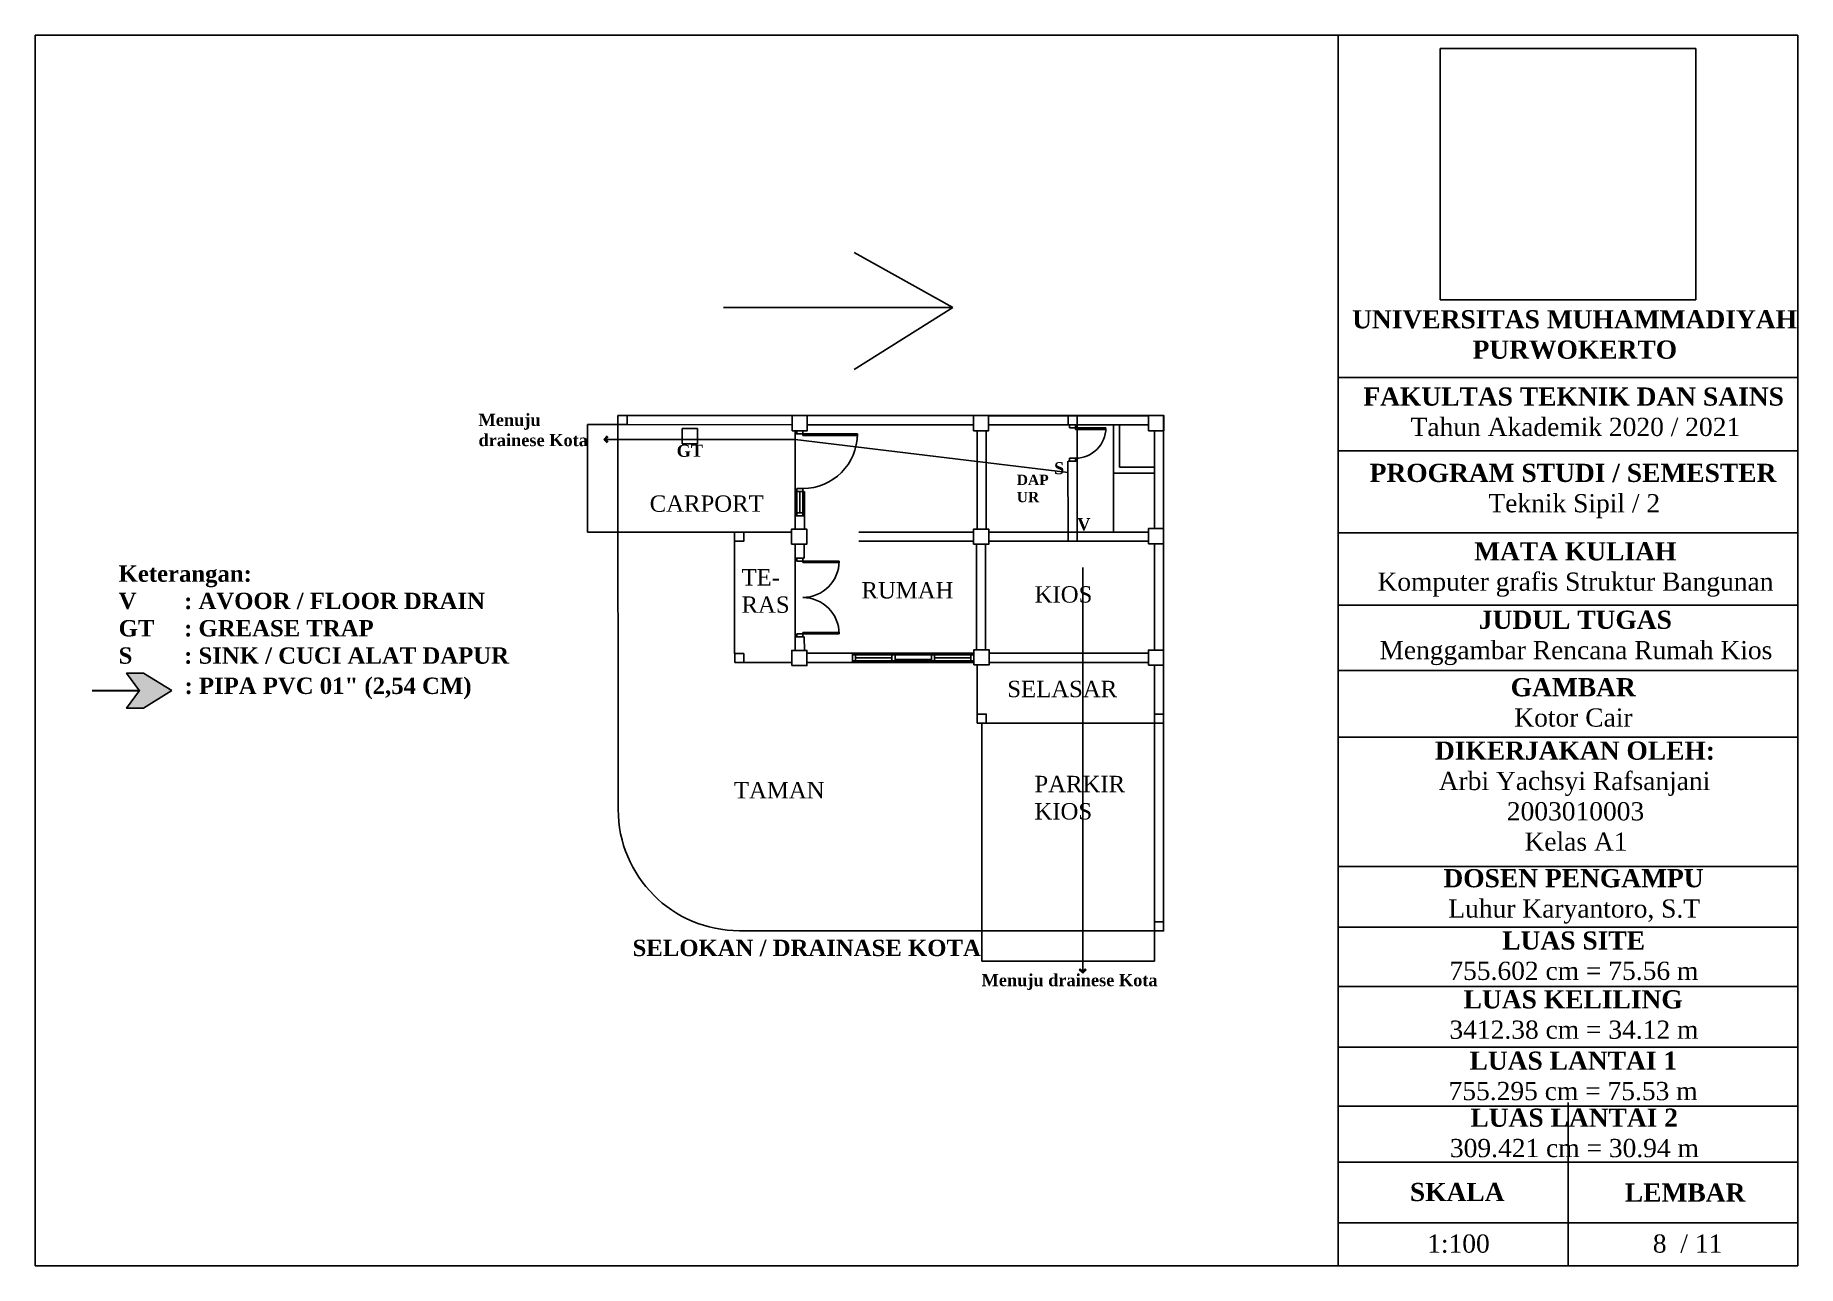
# Paper-space layout 'KOTOR CAIR' of a CAD drawing. Header units: millimetres. Extents: x 3 to 294, y 4 to 207.
# The model-space entities are those that its viewports show. They can reach past a viewport. Long polylines and large blocks are cut down to what shows.
import ezdxf

# ---------------------------------------------------------------- set-up
doc = ezdxf.new("R2010")
doc.units = ezdxf.units.MM
doc.linetypes.add('ACAD_ISO03W100', pattern=[30, 12, -18])
for name, color, linetype in [('air kotor cair', 66, 'Continuous'), ('cetak', 250, 'Continuous'), ('kolom', 6, 'Continuous'), ('kusen lantai 1', 231, 'Continuous'), ('mata angin', 170, 'Continuous'), ('site', 60, 'Continuous'), ('text denah lantai 1', 24, 'Continuous')]:
    doc.layers.add(name, color=color, linetype=linetype)
doc.layers.get('0').off()
doc.styles.get("Standard").update_dxf_attribs({"font": 'arial.ttf'})
picture_1 = doc.add_image_def('image1.jpg', size_in_pixel=(571, 560))

# ---------------------------------------------------------------- blocks, each defined once
blk = doc.blocks.new('p90')
at = {"layer": 'kusen lantai 1'}
for p, q in [((2647.3, 1311.4), (2647.3, 1401.4)), ((2649.8, 1311.4), (2649.8, 1401.4)), ((2642.3, 1313.9), (2642.3, 1298.9)), ((2647.3, 1311.4), (2649.8, 1311.4)), ((2742.3, 1313.9), (2742.3, 1298.9))]:
    blk.add_line(p, q, dxfattribs=at)
for points in [[(2642.3, 1301.4), (2647.3, 1301.4), (2647.3, 1311.4), (2642.3, 1311.4)], [(2737.3, 1301.4), (2742.3, 1301.4), (2742.3, 1311.4), (2737.3, 1311.4)]]:
    blk.add_lwpolyline(points, close=True, dxfattribs=at)
blk.add_arc((2647.3, 1311.4), 90, 0, 90, dxfattribs=at)
blk = doc.blocks.new('j360')
at = {"layer": 'kusen lantai 1'}
for p, q in [((2800.7, 1404.6), (2800.7, 1389.6)), ((2805.7, 1397.1), (2865.7, 1397.1)), ((2935.7, 1397.1), (2995.7, 1397.1)), ((3000.7, 1404.6), (3000.7, 1389.6)), ((2874.4, 1394.6), (2870.7, 1394.6)), ((2874.4, 1394.6), (2930.7, 1394.6)), ((2876.7, 1393.4), (2924.7, 1393.4))]:
    blk.add_line(p, q, dxfattribs=at)
for points in [[(2800.7, 1392.1), (2805.7, 1392.1), (2805.7, 1402.1), (2800.7, 1402.1)], [(2805.7, 1392.1), (2865.7, 1392.1), (2865.7, 1402.1), (2805.7, 1402.1)], [(2865.7, 1392.1), (2870.7, 1392.1), (2870.7, 1402.1), (2865.7, 1402.1)], [(2870.7, 1392.1), (2930.7, 1392.1), (2930.7, 1402.1), (2870.7, 1402.1)], [(2930.7, 1392.1), (2935.7, 1392.1), (2935.7, 1402.1), (2930.7, 1402.1)], [(2935.7, 1392.1), (2995.7, 1392.1), (2995.7, 1402.1), (2935.7, 1402.1)], [(2995.7, 1392.1), (3000.7, 1392.1), (3000.7, 1402.1), (2995.7, 1402.1)], [(2870.7, 1392.1), (2876.7, 1392.1), (2876.7, 1394.6), (2870.7, 1394.6)], [(2924.7, 1392.1), (2930.7, 1392.1), (2930.7, 1394.6), (2924.7, 1394.6)]]:
    blk.add_lwpolyline(points, close=True, dxfattribs=at)
blk = doc.blocks.new('p290')
for centre, start, end in [((2503.2, 1311.4), 0, 90), ((2623.2, 1311.4), 90, 180)]:
    blk.add_arc(centre, 60, start, end)
at = {"layer": 'kusen lantai 1'}
for p, q in [((2503.2, 1311.4), (2503.2, 1371.4)), ((2505.7, 1311.4), (2505.7, 1371.4)), ((2620.7, 1311.4), (2620.7, 1371.4)), ((2623.2, 1311.4), (2623.2, 1371.4)), ((2498.2, 1313.9), (2498.2, 1298.9)), ((2503.2, 1311.4), (2505.7, 1311.4)), ((2620.7, 1311.4), (2623.2, 1311.4)), ((2628.2, 1313.9), (2628.2, 1298.9))]:
    blk.add_line(p, q, dxfattribs=at)
for points in [[(2498.2, 1301.4), (2503.2, 1301.4), (2503.2, 1311.4), (2498.2, 1311.4)], [(2623.2, 1301.4), (2628.2, 1301.4), (2628.2, 1311.4), (2623.2, 1311.4)]]:
    blk.add_lwpolyline(points, close=True, dxfattribs=at)
blk = doc.blocks.new('jb1')
at = {"layer": 'kusen lantai 1'}
for p, q in [((1275, 1064.9), (1315, 1064.9)), ((1275, 1054.9), (1275, 1064.9)), ((1280, 1059.9), (1275, 1059.9)), ((1315, 1054.9), (1275, 1054.9)), ((1280, 1059.9), (1310, 1059.9)), ((1310, 1059.9), (1310, 1064.9)), ((1310, 1059.9), (1310, 1054.9)), ((1315, 1067.4), (1315, 1052.4)), ((1315, 1064.9), (1315, 1054.9))]:
    blk.add_line(p, q, dxfattribs=at)
blk = doc.blocks.new('jwc')
at = {"layer": 'kusen lantai 1'}
for p, q in [((1750.7, 1457.9), (1735.7, 1457.9)), ((1748.2, 1452.9), (1748.2, 1450.4)), ((1748.2, 1452.9), (1798.2, 1452.9)), ((1748.2, 1450.4), (1798.2, 1450.4)), ((1750.7, 1397.9), (1735.7, 1397.9))]:
    blk.add_line(p, q, dxfattribs=at)
for points in [[(1738.2, 1457.9), (1738.2, 1452.9), (1748.2, 1452.9), (1748.2, 1457.9)], [(1738.2, 1402.9), (1738.2, 1397.9), (1748.2, 1397.9), (1748.2, 1402.9)]]:
    blk.add_lwpolyline(points, close=True, dxfattribs=at)
blk.add_arc((1748.2, 1452.9), 50, 270, 0, dxfattribs=at)
blk = doc.blocks.new('am')
at = {"layer": 'mata angin'}
for p, q in [((-1033.1, 6364.1), (-870.5, 6273.4)), ((-1248.7, 6273.4), (-870.5, 6273.4)), ((-870.5, 6273.4), (-1033.1, 6171.5))]:
    blk.add_line(p, q, dxfattribs=at)
blk = doc.blocks.new('D')
at = {"layer": 'air kotor cair'}
h = blk.add_hatch(color=256, dxfattribs=at)
h.dxf.hatch_style = 1
h.paths.add_polyline_path([(5045.3, 10738.6), (5043.8, 10740), (5039.7, 10735.8), (5041.1, 10734.4)])
h.paths.add_polyline_path([(5039.7, 10735.8), (5038.3, 10734.4), (5039.7, 10732.9)])
h.paths.add_polyline_path([(5035.5, 10740), (5034.1, 10738.6), (5038.3, 10734.4), (5039.7, 10735.8)])
h.paths.add_polyline_path([(5041.1, 10734.4), (5039.7, 10735.8), (5039.7, 10732.9)])
for p, q in [((5039.7, 10733.1), (5034.1, 10738.8)), ((5041.1, 10734.5), (5035.5, 10740.2)), ((5038.3, 10734.5), (5043.8, 10740.2)), ((5039.7, 10733.1), (5045.3, 10738.8))]:
    blk.add_line(p, q, dxfattribs=at)

msp = doc.modelspace()

# ---------------------------------------------------------------- hatches: boundary and pattern name
at = {"layer": 'air kotor cair'}
h = msp.add_hatch(color=256, dxfattribs=at)
h.dxf.hatch_style = 1
h.paths.add_polyline_path([(-246.58, 3637.123), (-274.703, 3637.123), (-253.466, 3608.268), (-253.269, 3608.268), (-253.368, 3608.134), (-253.269, 3608), (-253.466, 3608), (-274.703, 3579.145), (-246.58, 3579.145), (-200.313, 3608.134)])

# ---------------------------------------------------------------- linework, layer by layer
at = {"layer": 'air kotor cair', "linetype": 'ACAD_ISO03W100'}
msp.add_line((1302.33, 3142.227), (1302.33, 3811.033), dxfattribs=at)
at = {"layer": 'air kotor cair'}
for p, q in [((1296.737, 3147.937), (1298.166, 3149.337)), ((1306.493, 3149.337), (1307.922, 3147.937))]:
    msp.add_line(p, q, dxfattribs=at)
at = {"layer": 'air kotor cair', "linetype": 'ACAD_ISO03W100'}
msp.add_lwpolyline([(1278.172, 3967.815), (828.296, 4022.297), (512.481, 4022.297)], dxfattribs=at)
at = {"layer": 'air kotor cair'}
msp.add_lwpolyline([(641.888, 4015.09), (666.888, 4015.09), (666.888, 4040.09), (641.888, 4040.09)], close=True, dxfattribs=at)
for points in [[(-331.452, 3608), (-253.269, 3608), (-274.703, 3637.123), (-246.58, 3637.123), (-200.313, 3608.134)], [(-331.452, 3608.268), (-253.269, 3608.268), (-274.703, 3579.145), (-246.58, 3579.145), (-200.313, 3608.134)]]:
    msp.add_lwpolyline(points, dxfattribs=at)
at = {"layer": 'kolom'}
for points in [[(535.833, 4046.554), (550.833, 4046.554), (550.833, 4061.554), (535.833, 4061.554)], [(823.167, 4036.411), (848.167, 4036.411), (848.167, 4061.411), (823.167, 4061.411)], [(1122.115, 4036.385), (1147.115, 4036.385), (1147.115, 4061.385), (1122.115, 4061.385)], [(1278.178, 4046.311), (1293.178, 4046.311), (1293.178, 4061.311), (1278.178, 4061.311)], [(1411.008, 4036.385), (1436.008, 4036.385), (1436.008, 4061.385), (1411.008, 4061.385)], [(728.301, 3854.347), (743.301, 3854.347), (743.301, 3869.347), (728.301, 3869.347)], [(822.304, 3849.424), (847.304, 3849.424), (847.304, 3874.424), (822.304, 3874.424)], [(1122.313, 3849.424), (1147.313, 3849.424), (1147.313, 3874.424), (1122.313, 3874.424)], [(1278.172, 3854.424), (1293.172, 3854.424), (1293.172, 3869.424), (1278.172, 3869.424)], [(1410.822, 3850.339), (1435.822, 3850.339), (1435.822, 3875.339), (1410.822, 3875.339)], [(728.327, 3654.287), (743.327, 3654.287), (743.327, 3669.287), (728.327, 3669.287)], [(822.355, 3649.393), (847.355, 3649.393), (847.355, 3674.393), (822.355, 3674.393)], [(1122.831, 3650.417), (1147.831, 3650.417), (1147.831, 3675.417), (1122.831, 3675.417)], [(1410.872, 3649.974), (1435.872, 3649.974), (1435.872, 3674.974), (1410.872, 3674.974)], [(1128.317, 3554.35), (1143.317, 3554.35), (1143.317, 3569.35), (1128.317, 3569.35)], [(1420.868, 3554.347), (1435.868, 3554.347), (1435.868, 3569.347), (1420.868, 3569.347)], [(1420.868, 3211.995), (1435.868, 3211.995), (1435.868, 3226.995), (1420.868, 3226.995)]]:
    msp.add_lwpolyline(points, close=True, dxfattribs=at)
at = {"layer": 'site'}
for p, q in [((536.179, 4046.554), (485.833, 4046.554)), ((550.825, 4046.548), (823.159, 4046.411)), ((550.833, 4061.548), (823.167, 4061.411)), ((848.167, 4061.385), (1122.115, 4061.385)), ((848.167, 4046.385), (1122.115, 4046.385)), ((1147.115, 4061.306), (1278.178, 4061.306)), ((1147.115, 4046.306), (1278.178, 4046.306)), ((1292.862, 4061.313), (1410.662, 4061.313)), ((1292.862, 4046.313), (1410.662, 4046.313)), ((1293.172, 3869.424), (1293.178, 4046.311)), ((1353.173, 3869.424), (1353.173, 4046.313)), ((1363.173, 3976.313), (1363.173, 4046.313)), ((828.296, 3874.424), (828.296, 4036.411)), ((1128.328, 3874.432), (1128.328, 4036.391)), ((1143.328, 3874.432), (1143.328, 4036.391)), ((1420.628, 4036.334), (1420.628, 3875.339)), ((1435.628, 4036.334), (1435.628, 3875.339)), ((1278.103, 3986.288), (1278.172, 3869.424)), ((1420.628, 3966.313), (1353.173, 3966.313)), ((1363.173, 3976.313), (1420.628, 3976.313)), ((843.296, 3874.424), (843.296, 3936.367)), ((490.886, 3869.335), (728.301, 3869.335)), ((743.301, 3869.347), (822.304, 3869.347)), ((933.172, 3869.424), (1122.313, 3869.424)), ((1147.313, 3869.424), (1410.822, 3869.424)), ((728.301, 3854.347), (728.301, 3669.287)), ((828.296, 3849.424), (828.296, 3674.393)), ((933.172, 3854.424), (1122.313, 3854.424)), ((1127.313, 3849.424), (1127.313, 3675.417)), ((1142.313, 3849.424), (1142.313, 3675.417)), ((1147.313, 3854.424), (1410.822, 3854.424)), ((1420.872, 3850.336), (1420.872, 3674.972)), ((1435.872, 3850.336), (1435.872, 3674.972)), ((843.197, 3696.644), (843.296, 3674.393)), ((847.359, 3669.625), (1122.822, 3669.625)), ((743.327, 3654.287), (822.355, 3654.287)), ((847.359, 3654.625), (1122.822, 3654.625)), ((1128.317, 3569.35), (1128.317, 3650.417)), ((1147.831, 3654.625), (1410.872, 3654.625)), ((1420.868, 3649.974), (1420.868, 3569.347)), ((1435.868, 3649.974), (1435.868, 3569.347)), ((1135.833, 3161.995), (1135.833, 3554.352)), ((1143.317, 3554.35), (1420.868, 3554.347)), ((1420.868, 3554.347), (1420.868, 3226.995)), ((1435.868, 3554.347), (1435.868, 3226.995)), ((1420.868, 3161.995), (1420.868, 3211.995))]:
    msp.add_line(p, q, dxfattribs=at)
at = {"layer": 'site', "linetype": 'ACAD_ISO03W100'}
for p, q in [((485.833, 4046.554), (485.833, 3869.335)), ((490.886, 3869.335), (485.833, 3869.335)), ((843.197, 3826.644), (843.197, 3849.424)), ((1147.831, 3669.625), (1410.872, 3669.625)), ((1135.833, 3161.995), (1420.868, 3161.995))]:
    msp.add_line(p, q, dxfattribs=at)
at = {"layer": 'site'}
msp.add_lwpolyline([(535.833, 4061.554), (536.179, 3412.345, 0.41390113), (736.179, 3212.345), (1435.868, 3212.346), (1435.868, 4061.684)], format="xyb", close=True, dxfattribs=at)

# ---------------------------------------------------------------- block references
at = {"layer": 'air kotor cair', "rotation": 270}
msp.add_blockref('D', (-10220.592, 9061.981), dxfattribs=at)
at = {"layer": 'air kotor cair'}
msp.add_blockref('D', (-3737.355, -7590.846), dxfattribs=at)
at = {"layer": 'kusen lantai 1'}
for name, p in [('jwc', (-457.56, 2588.408)), ('j360', (-1877.875, 2264.941))]:
    msp.add_blockref(name, p, dxfattribs=at)
at = {"layer": 'kusen lantai 1', "rotation": 270}
for name, p in [('p90', (-470.746, 6678.655)), ('jb1', (-224.188, 5211.388)), ('p290', (-470.729, 6324.842))]:
    msp.add_blockref(name, p, dxfattribs=at)
at = {"layer": 'mata angin'}
msp.add_blockref('am', (1958.639, -2033.985), dxfattribs=at)

# ---------------------------------------------------------------- texts
at = {"layer": 'air kotor cair', "attachment_point": 1}
for s, width, heights, insert, char_height in [('{\\fTimes New Roman|b1|i0|c0|p18;Menuju \\Pdrainese Kota}', 363.09204, [96.277], (305.807, 4064.433), 20), ('{\\fTimes New Roman|b1|i0|c0|p18;GT}', 45.30729, [0], (632.592, 4013.542), 20), ('{\\fTimes New Roman|b1|i0|c0|p18;S}', 28.85091, [0], (1255.2, 3984.825), 20), ('{\\fTimes New Roman|b1|i0|c0|p18;Keterangan:\\PV^I: AVOOR / FLOOR DRAIN\\PGT^I: GREASE TRAP\\PS^I: SINK / CUCI ALAT DAPUR}', 1046.86594, [382.444], (-287.811, 3814.498), 27), ('{\\fTimes New Roman|b1|i0|c0|p18;: PIPA PVC 01" (2,54 CM)}', 689.20598, [0], (-179.112, 3629.614), 27), ('{\\fTimes New Roman|b1|i0|c0|p18;SELOKAN / DRAINASE KOTA}', 886.92999, [90.456], (559.906, 3197.531), 27), ('{\\fTimes New Roman|b1|i0|c0|p18;Menuju drainese Kota}', 298.36792, [37.432], (1135.549, 3140.93), 20)]:
    msp.add_mtext_dynamic_manual_height_columns(s, width=width, gutter_width=12.5, heights=heights, dxfattribs=dict(at, insert=insert, char_height=char_height))
at = {"layer": 'air kotor cair', "linetype": 'ACAD_ISO03W100', "insert": (1293.354, 3892.428), "char_height": 20, "attachment_point": 1}
msp.add_mtext_dynamic_manual_height_columns('{\\fTimes New Roman|b1|i0|c0|p18;V}', width=24.58487, gutter_width=12.5, heights=[0], dxfattribs=at)
at = {"layer": 'text denah lantai 1', "attachment_point": 1}
for s, width, insert, char_height in [('{\\fTimes New Roman|b1|i0|c0|p18;DAP\\PUR}', 55.33495, (1193.532, 3964.085), 17), ('{\\fTimes New Roman|b0|i0|c0|p18;CARPORT}', 214.39073, (588.164, 3929.919), 27), ('{\\fTimes New Roman|b0|i0|c0|p18;TE-\\PRAS}', 99.99541, (739.584, 3808.385), 27), ('{\\fTimes New Roman|b0|i0|c0|p18;RUMAH}', 195.58451, (937.42, 3787.025), 27), ('{\\fTimes New Roman|b0|i0|c0|p18;KIOS}', 195.58454, (1223.135, 3780.216), 27), ('{\\fTimes New Roman|b0|i0|c0|p18;SELASAR}', 195.58451, (1178, 3624.345), 27), ('{\\fTimes New Roman|b0|i0|c0|p18;PARKIR\\PKIOS}', 201.62938, (1222.759, 3467.681), 27), ('{\\fTimes New Roman|b0|i0|c0|p18;TAMAN}', 338.29249, (727.061, 3457.497), 27)]:
    msp.add_mtext_dynamic_manual_height_columns(s, width=width, gutter_width=12.5, heights=[0], dxfattribs=dict(at, insert=insert, char_height=char_height))

psp = doc.layouts.new('KOTOR CAIR')

# ---------------------------------------------------------------- linework, layer by layer
at = {"layer": 'cetak'}
for p, q in [((218.03, 150.31), (293.81, 150.31)), ((218.03, 138.24), (293.81, 138.24)), ((218.03, 124.7), (293.81, 124.7)), ((218.03, 112.8), (293.81, 112.8)), ((218.03, 101.99), (293.81, 101.99)), ((218.03, 91.05), (293.81, 91.05)), ((218.03, 69.71), (293.81, 69.71)), ((218.03, 59.72), (293.81, 59.72)), ((218.03, 49.95), (293.81, 49.95)), ((218.03, 39.94), (293.81, 39.94)), ((218.03, 30.21), (293.81, 30.21)), ((255.92, 30.8), (255.92, 3.9)), ((218.03, 20.96), (293.81, 20.96)), ((218.03, 10.96), (293.81, 10.96))]:
    psp.add_line(p, q, dxfattribs=at)
for points in [[(3.09, 206.72), (293.81, 206.72), (293.81, 3.9), (3.09, 3.9)], [(3.09, 206.72), (218.03, 206.72), (218.03, 3.9), (3.09, 3.9)]]:
    psp.add_lwpolyline(points, close=True, dxfattribs=at)

# ---------------------------------------------------------------- texts
at = {"layer": 'cetak', "char_height": 3, "attachment_point": 1}
for s, width, insert in [('{\\fTimes New Roman|b1|i0|c0|p18;\\W1.8324; \\W1;UNIVERSITAS MUHAMMADIYAH \\P\\W9.6857;  \\W1;PURWOKERTO}', 75.7768, (218.23, 161.41)), ('{\\fTimes New Roman|b1|i0|c0|p18;\\W3.6468; \\W1;FAKULTAS TEKNIK DAN SAINS\\fTimes New Roman|b0|i0|c0|p18;\\P\\W5.2608;  \\W1;Tahun Akademik 2020 / 2021}', 75.7768, (218.03, 148.67)), ('{\\fTimes New Roman|b1|i0|c0|p18;\\W4.557; \\W1;PROGRAM STUDI / SEMESTER\\P\\fTimes New Roman|b0|i0|c0|p18;\\W7.2855;   \\W1;Teknik Sipil / 2}', 75.7768, (218.03, 136.09)), ('{\\fTimes New Roman|b1|i0|c0|p18;\\W9.7463;  \\W1;MATA KULIAH\\P\\fTimes New Roman|b0|i0|c0|p18;\\W5.4269; \\W1;Komputer grafis Struktur Bangunan}', 75.7768, (218.34, 123.16)), ('{\\fTimes New Roman|b1|i0|c0|p18;\\W6.7277;   \\W1;JUDUL TUGAS\\P\\fTimes New Roman|b0|i0|c0|p18;\\W5.713; \\W1;Menggambar Rencana Rumah Kios}', 75.7768, (218.34, 111.88)), ('{\\fTimes New Roman|b1|i0|c0|p18;\\W8.364;   \\W1;GAMBAR\\P\\fTimes New Roman|b0|i0|c0|p18;\\W8.5414;   \\W1;Kotor Cair}', 75.7768, (218.03, 100.76)), ('{\\fTimes New Roman|b1|i0|c0|p18;\\W6.9723;  \\W1;DIKERJAKAN OLEH:\\P\\fTimes New Roman|b0|i0|c0|p18;\\W7.2525;  \\W1;Arbi Yachsyi Rafsanjani\\P\\W8.1407;   \\W1;2003010003\\P\\W8.9974;   \\W1;Kelas A1}', 75.7768, (218.16, 90.31)), ('{\\fTimes New Roman|b1|i0|c0|p18;\\W7.6276;  \\W1;DOSEN PENGAMPU\\P\\fTimes New Roman|b0|i0|c0|p18;\\W7.9869;  \\W1;Luhur Karyantoro, S.T}', 75.7768, (218.08, 69.28)), ('{\\fTimes New Roman|b1|i0|c0|p18;\\W7.9575;   \\W1;LUAS SITE\\P\\fTimes New Roman|b0|i0|c0|p18;\\W8.0845;  \\W1;755.602 cm = 75.56 m}', 75.7768, (218.03, 59.01)), ('{\\fTimes New Roman|b1|i0|c0|p18;\\W9.1237;  \\W1;LUAS KELILING\\P\\fTimes New Roman|b0|i0|c0|p18;\\W8.088;  \\W1;3412.38 cm = 34.12 m}', 75.7768, (218.03, 49.31)), ('{\\fTimes New Roman|b1|i0|c0|p18;\\W9.6076;  \\W1;LUAS LANTAI 1\\P\\fTimes New Roman|b0|i0|c0|p18;\\W8.0845;  \\W1;755.295 cm = 75.53 m}', 75.7768, (217.9, 39.2)), ('{\\fTimes New Roman|b1|i0|c0|p18;\\W9.5798;  \\W1;LUAS LANTAI 2\\P\\fTimes New Roman|b0|i0|c0|p18;\\W8.088;  \\W1;309.421 cm = 30.94 m}', 75.7768, (218.11, 29.8)), ('{\\fTimes New Roman|b1|i0|c0|p18;\\W5.1524;  \\W1;SKALA}', 37.8884, (218.16, 17.55)), ('{\\fTimes New Roman|b1|i0|c0|p18;\\W8.3107; \\W1;LEMBAR}', 37.8884, (255.87, 17.46)), ('{\\fTimes New Roman|b0|i0|c0|p18;\\W6.4283;  \\W1;1:100}', 37.8884, (218.12, 9.05)), ('{\\fTimes New Roman|b0|i0|c0|p18;\\W6.208;  \\W1;8  / 11}', 37.8884, (255.84, 9.05))]:
    psp.add_mtext_dynamic_manual_height_columns(s, width=width, gutter_width=12.5, heights=[0], dxfattribs=dict(at, insert=insert))

# ---------------------------------------------------------------- pictures from other files: only their frames are drawn
at = {"layer": 'cetak'}
image = psp.add_image(picture_1, insert=(234.82, 163.14), size_in_units=(42.2, 41.39), dxfattribs=at)
image.dxf.flags = 7

# ---------------------------------------------------------------- viewports
at = {"layer": 'air kotor cair'}
psp.add_viewport(center=(110.56, 105.31), size=(214.94, 202.8239), view_center_point=(649.335, 3674.264), view_height=2028.23947, dxfattribs=at)

doc.saveas('drawing.dxf')
